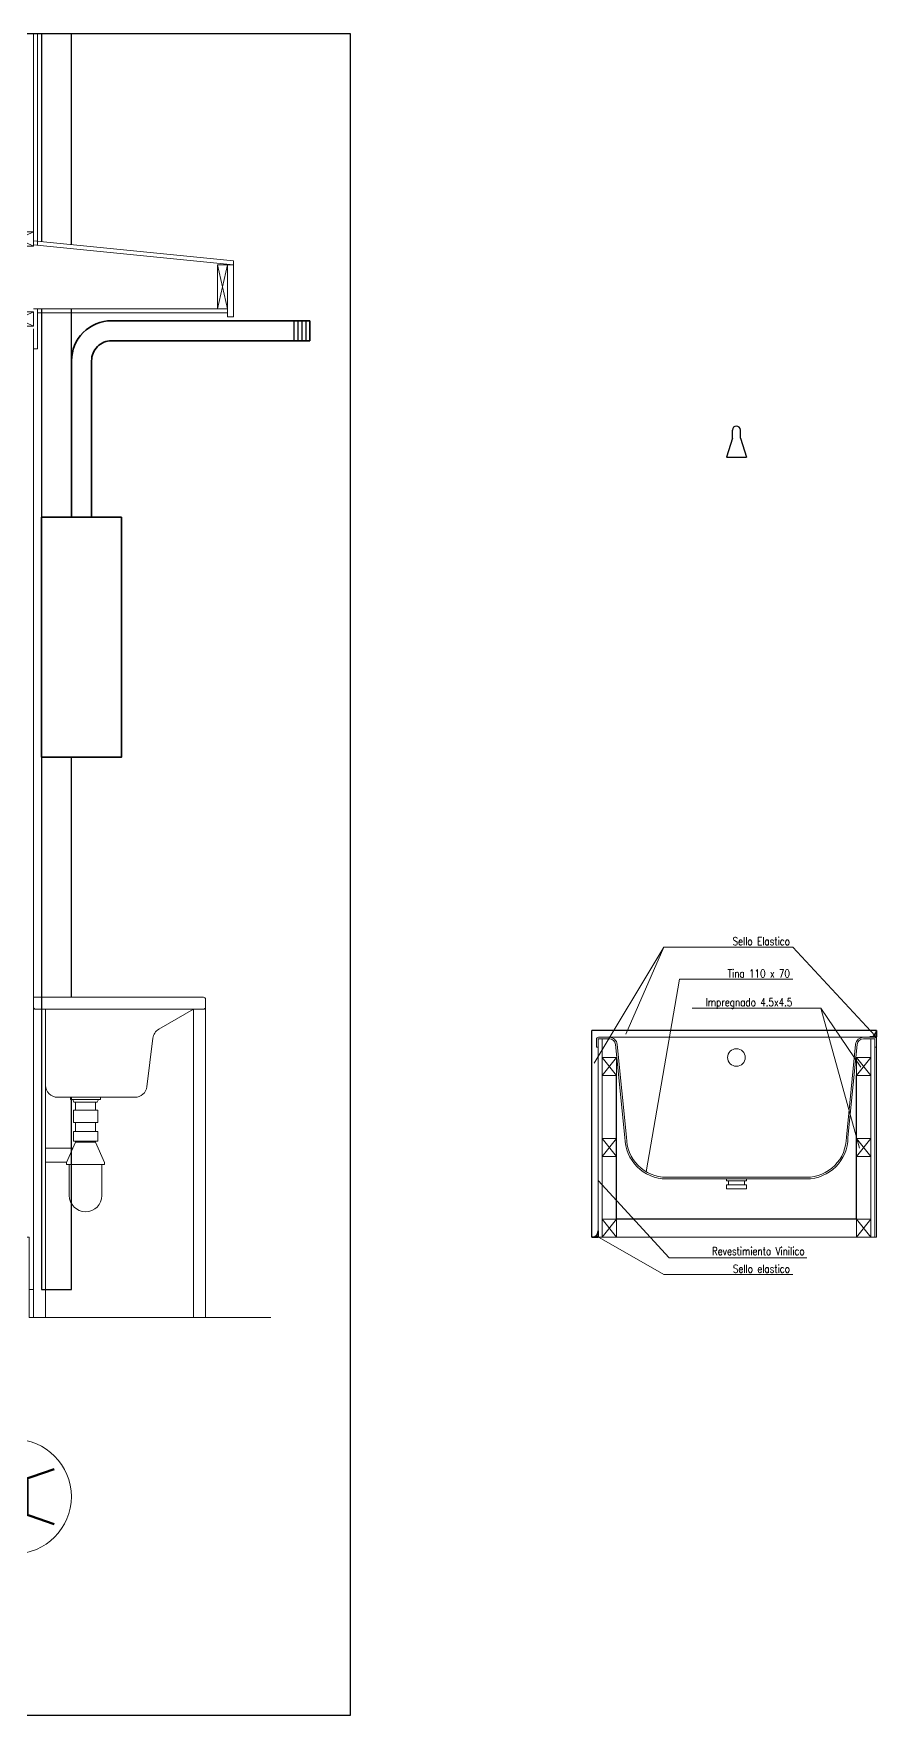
# Model space of a CAD drawing. Header units: metres. Extents: x -2 to 690, y -116 to 73.
# Drawn here: x 632.318 to 634.425, y 24.355 to 28.558 of the extents above; entities that cross this region are included whole.
import ezdxf
from ezdxf.enums import TextEntityAlignment as Align

# ---------------------------------------------------------------- set-up
doc = ezdxf.new("R2010")
doc.units = ezdxf.units.M
doc.header["$LTSCALE"] = 5
doc.header["$MEASUREMENT"] = 0
doc.layers.get('0').update_dxf_attribs({"color": 30})
for name, color, linetype, lineweight in [('A-ANNO-SYMB', 3, 'Continuous', 18), ('A-ANNO-TEXT', 3, 'Continuous', 18), ('A-DETL-MBND', 3, 'Continuous', 18), ('A-ELEV-MBE1', 7, 'Continuous', 35), ('A-ELEV-MBE2', 4, 'Continuous', 25), ('A-FURN', 8, 'Continuous', 18), ('A-WALL-STUD', 3, 'Continuous', 18)]:
    doc.layers.add(name, color=color, linetype=linetype, lineweight=lineweight)
doc.styles.add('E-ROMANS', font='romans.shx', dxfattribs={"width": 0.8})

msp = doc.modelspace()

# ---------------------------------------------------------------- linework, layer by layer
at = {"ltscale": 0.1}
for p, q in [((634.0654, 27.5469), (634.0506, 27.4996)), ((634.0654, 27.5469), (634.0654, 27.5668)), ((634.0854, 27.5469), (634.0854, 27.5668)), ((634.0854, 27.5469), (634.1003, 27.4996)), ((634.0506, 27.4996), (634.1003, 27.4996))]:
    msp.add_line(p, q, dxfattribs=at)
msp.add_lwpolyline([(629.0194, 24.3549), (629.0194, 28.5577), (633.1095, 28.5577), (633.1095, 24.3549)], close=True)
msp.add_arc((634.0754, 27.5668), 0.01, 0, 180, dxfattribs=at)
at = {"layer": 'A-ANNO-SYMB'}
for points in [[(629.0194, 25.5496), (632.3066, 25.5496), (632.3066, 25.5496), (632.3066, 25.3496), (632.9112, 25.3496)], [(633.7134, 25.5496), (634.4254, 25.5496)]]:
    msp.add_lwpolyline(points, dxfattribs=at)
msp.add_circle((632.2691, 24.9016), 0.143, dxfattribs=at)
at = {"layer": 'A-ANNO-TEXT'}
for p, q in [((633.8937, 26.2751), (633.7193, 25.9849)), ((633.8937, 26.2751), (633.799, 26.0572)), ((634.2162, 26.2751), (633.8937, 26.2751)), ((634.2162, 26.2751), (634.4224, 26.053)), ((633.9333, 26.1945), (633.8498, 25.7133)), ((634.2162, 26.1945), (633.9333, 26.1945)), ((634.2868, 26.1221), (633.9643, 26.1221)), ((634.2868, 26.1221), (634.3863, 25.9751)), ((634.2868, 26.1221), (634.3832, 25.7726)), ((633.907, 25.4982), (633.7294, 25.6916)), ((633.8937, 25.4567), (633.7266, 25.5523)), ((634.2514, 25.4982), (633.907, 25.4982)), ((634.2162, 25.4567), (633.8937, 25.4567))]:
    msp.add_line(p, q, dxfattribs=at)
at = {"layer": 'A-DETL-MBND'}
for p, q in [((632.3276, 28.0286), (632.3276, 28.5577)), ((632.8176, 27.9896), (632.3176, 28.0396)), ((632.8176, 27.9796), (632.3176, 28.0296)), ((632.8176, 27.9796), (632.8176, 27.9896)), ((632.3176, 27.8696), (632.7776, 27.8696)), ((632.3276, 27.7696), (632.3276, 27.8696)), ((632.3276, 27.8596), (632.8026, 27.8596)), ((632.3176, 27.7696), (632.3276, 27.7696))]:
    msp.add_line(p, q, dxfattribs=at)
for points in [[(632.3176, 28.0296), (632.3176, 28.5577)], [(632.3066, 25.4196), (632.3176, 25.4196), (632.3176, 27.8196)], [(634.4254, 26.0666), (634.4254, 25.5496)]]:
    msp.add_lwpolyline(points, dxfattribs=at)
at = {"layer": 'A-ELEV-MBE1'}
msp.add_line((633.0085, 27.8401), (633.0085, 27.7901), dxfattribs=at)
for points in [[(632.4126, 27.3496), (632.4126, 27.7401, -0.414214), (632.5126, 27.8401), (633.0085, 27.8401)], [(632.4626, 27.3496), (632.4626, 27.7401, -0.414214), (632.5126, 27.7901), (633.0085, 27.7901)]]:
    msp.add_lwpolyline(points, format="xyb", dxfattribs=at)
msp.add_lwpolyline([(632.5376, 27.3496), (632.3376, 27.3496), (632.3376, 26.7496), (632.5376, 26.7496), (632.5376, 27.3496)], dxfattribs=at)
at = {"layer": 'A-ELEV-MBE2'}
for p, q in [((632.9685, 27.8401), (632.9685, 27.7901)), ((632.9785, 27.8401), (632.9785, 27.7901)), ((632.9885, 27.8401), (632.9885, 27.7901)), ((632.9985, 27.8401), (632.9985, 27.7901)), ((633.7134, 25.5496), (633.7134, 26.0666)), ((634.4254, 26.0666), (633.7134, 26.0666)), ((633.7754, 25.5946), (633.7754, 25.9541)), ((634.3754, 25.5946), (634.3754, 25.9541)), ((634.3754, 25.5946), (633.7754, 25.5946))]:
    msp.add_line(p, q, dxfattribs=at)
for points in [[(632.3376, 28.5577), (632.3376, 28.0376)], [(632.4126, 28.0301), (632.4126, 28.5577)], [(632.3376, 27.8696), (632.3376, 25.4196), (632.4126, 25.4196), (632.4126, 25.8996)], [(632.4126, 27.3496), (632.4126, 27.8696)], [(632.4126, 26.1496), (632.4126, 26.7496)]]:
    msp.add_lwpolyline(points, dxfattribs=at)
for points in [[(634.4094, 26.0506, 0.414214), (634.4254, 26.0666)], [(633.7134, 25.5496, 0.414214), (633.7294, 25.5656)]]:
    msp.add_lwpolyline(points, format="xyb", dxfattribs=at)
for points in [[(634.4254, 26.0506), (634.4254, 26.0666)], [(634.4094, 26.0506), (634.4254, 26.0506)], [(633.7294, 25.5496), (633.7294, 25.5656)], [(633.7134, 25.5496), (633.7294, 25.5496)]]:
    msp.add_lwpolyline(points, close=True, dxfattribs=at)
at = {"layer": 'A-FURN'}
for p, q in [((632.3176, 26.1496), (632.7426, 26.1496)), ((632.3176, 26.1246), (632.3176, 26.1496)), ((632.7476, 26.1446), (632.7476, 26.1246)), ((632.3176, 26.1246), (632.3176, 25.3496)), ((632.7426, 26.1196), (632.3226, 26.1196)), ((632.3476, 26.1196), (632.3476, 25.9296)), ((632.3476, 25.3496), (632.3476, 26.1196)), ((632.6308, 26.0696), (632.7176, 26.1196)), ((632.7176, 26.1196), (632.7176, 25.3496)), ((632.7476, 25.3496), (632.7476, 26.1246)), ((632.6009, 25.9259), (632.616, 26.0473)), ((633.7573, 26.0496), (634.3935, 26.0496)), ((633.7754, 25.9541), (633.7394, 25.9991)), ((633.7754, 25.9991), (633.7394, 25.9541)), ((634.3754, 25.9541), (634.4114, 25.9991)), ((634.3754, 25.9991), (634.4114, 25.9541)), ((632.3776, 25.8996), (632.5711, 25.8996)), ((632.4226, 25.8673), (632.4226, 25.887)), ((632.4726, 25.8673), (632.4726, 25.887)), ((632.4226, 25.8138), (632.4226, 25.8369)), ((632.4726, 25.8138), (632.4726, 25.8369)), ((632.416, 25.7725), (632.3476, 25.7725)), ((632.4226, 25.7877), (632.4226, 25.7896)), ((632.4726, 25.7877), (632.4226, 25.7877)), ((632.4726, 25.7877), (632.4726, 25.7896)), ((633.7754, 25.7519), (633.7394, 25.7969)), ((633.7754, 25.7969), (633.7394, 25.7519)), ((634.3754, 25.7519), (634.4114, 25.7969)), ((634.3754, 25.7969), (634.4114, 25.7519)), ((632.4009, 25.7377), (632.3476, 25.7377)), ((632.4067, 25.7315), (632.4067, 25.6543)), ((632.4886, 25.7315), (632.4886, 25.6543)), ((634.0554, 25.6906), (634.0554, 25.6806)), ((634.0954, 25.6906), (634.0954, 25.6806)), ((633.7754, 25.5496), (633.7394, 25.5946)), ((633.7754, 25.5946), (633.7394, 25.5496)), ((634.3754, 25.5496), (634.4114, 25.5946)), ((634.3754, 25.5946), (634.4114, 25.5496)), ((632.3176, 25.3496), (632.3476, 25.3496)), ((632.7176, 25.3496), (632.7476, 25.3496))]:
    msp.add_line(p, q, dxfattribs=at)
for points in [[(633.7254, 26.0246), (633.7254, 26.0446, -0.414214), (633.7304, 26.0496), (633.7573, 26.0496, -0.385314), (633.7772, 26.0316), (633.8004, 25.7996, 0.414214), (633.9004, 25.6996), (634.2504, 25.6996, 0.414214), (634.3504, 25.7996), (634.3736, 26.0316, -0.385314), (634.3935, 26.0496), (634.4204, 26.0496, -0.414214), (634.4254, 26.0446), (634.4254, 26.0246)], [(633.7294, 26.0246), (633.7294, 26.0446, -0.414214), (633.7304, 26.0456), (633.7573, 26.0456, -0.385314), (633.7733, 26.0312), (633.7964, 25.7994, 0.413646), (633.9004, 25.6956), (634.2504, 25.6956, 0.413646), (634.3544, 25.7994), (634.3776, 26.0312, -0.385314), (634.3935, 26.0456), (634.4204, 26.0456, -0.414214), (634.4214, 26.0446), (634.4214, 26.0246)]]:
    msp.add_lwpolyline(points, format="xyb", dxfattribs=at)
for points in [[(633.7294, 26.0246), (633.7254, 26.0246)], [(633.7294, 26.0246), (633.7294, 25.5496)], [(633.7394, 26.0456), (633.7394, 25.5496)], [(634.4114, 26.0456), (634.4114, 25.5496)], [(634.4254, 26.0246), (634.4214, 26.0246)], [(634.4214, 26.0246), (634.4214, 25.5496)], [(632.4156, 25.8939), (632.4186, 25.887), (632.4476, 25.887)], [(632.4796, 25.8939), (632.4767, 25.887), (632.4476, 25.887)], [(632.4226, 25.7877), (632.4002, 25.7362), (632.4002, 25.7315), (632.4002, 25.7315)], [(632.4726, 25.7877), (632.495, 25.7362), (632.495, 25.7315), (632.495, 25.7315)], [(632.4002, 25.7315), (632.495, 25.7315)]]:
    msp.add_lwpolyline(points, dxfattribs=at)
for points in [[(633.7754, 25.9541), (633.7754, 25.9991), (633.7394, 25.9991), (633.7394, 25.9541)], [(634.3754, 25.9541), (634.3754, 25.9991), (634.4114, 25.9991), (634.4114, 25.9541)], [(632.485, 25.8996), (632.4102, 25.8996), (632.4102, 25.8939), (632.485, 25.8939)], [(632.4782, 25.8673), (632.4171, 25.8673), (632.4171, 25.8369), (632.4782, 25.8369)], [(632.4782, 25.8138), (632.4171, 25.8138), (632.4171, 25.7896), (632.4782, 25.7896)], [(633.7754, 25.7519), (633.7754, 25.7969), (633.7394, 25.7969), (633.7394, 25.7519)], [(634.3754, 25.7519), (634.3754, 25.7969), (634.4114, 25.7969), (634.4114, 25.7519)], [(634.0504, 25.6906), (634.1004, 25.6906), (634.1004, 25.6956), (634.0504, 25.6956)], [(634.0504, 25.6706), (634.1004, 25.6706), (634.1004, 25.6806), (634.0504, 25.6806)], [(633.7754, 25.5496), (633.7754, 25.5946), (633.7394, 25.5946), (633.7394, 25.5496)], [(634.3754, 25.5496), (634.3754, 25.5946), (634.4114, 25.5946), (634.4114, 25.5496)]]:
    msp.add_lwpolyline(points, close=True, dxfattribs=at)
msp.add_circle((634.0754, 25.999), 0.022, dxfattribs=at)
for centre, radius, start, end in [((632.7426, 26.1446), 0.005, 0, 90), ((632.3226, 26.1246), 0.005, 180, 270), ((632.7426, 26.1246), 0.005, 270, 0), ((632.6458, 26.0436), 0.03, 119.9588, 172.8877), ((632.3776, 25.9296), 0.03, 180, 270), ((632.5711, 25.9296), 0.03, 270, 352.8877), ((632.4476, 25.6543), 0.0409, 180, 360)]:
    msp.add_arc(centre, radius, start, end, dxfattribs=at)
at = {"layer": 'A-WALL-STUD'}
for p, q in [((632.3176, 28.0266), (632.2426, 28.0626)), ((632.2426, 28.0266), (632.3176, 28.0626)), ((632.8026, 27.9796), (632.7776, 27.8696)), ((632.7776, 27.9796), (632.8026, 27.8696)), ((632.3176, 27.8266), (632.2426, 27.8626)), ((632.2426, 27.8266), (632.3176, 27.8626))]:
    msp.add_line(p, q, dxfattribs=at)
for points in [[(632.3176, 28.0266), (632.2426, 28.0266), (632.2426, 28.0626), (632.3176, 28.0626)], [(632.8026, 27.9796), (632.8026, 27.8696), (632.7776, 27.8696), (632.7776, 27.9796)], [(632.8026, 27.9796), (632.8026, 27.8696), (632.8026, 27.8496), (632.8176, 27.8496), (632.8176, 27.9796)], [(632.3176, 27.8266), (632.2426, 27.8266), (632.2426, 27.8626), (632.3176, 27.8626)]]:
    msp.add_lwpolyline(points, close=True, dxfattribs=at)

# ---------------------------------------------------------------- texts
at = {"layer": 'A-ANNO-TEXT', "char_height": 0.02, "attachment_point": 9, "style": 'E-ROMANS'}
for s, insert in [('Sello Elastico', (634.2092, 26.2796)), ('Tina 110 x 70', (634.2092, 26.1989)), ('Impregnado 4.5x4.5', (634.2152, 26.1205)), ('Revestimiento Vinilico', (634.2459, 25.5053)), ('Sello elastico', (634.2092, 25.4611))]:
    msp.add_mtext(s, dxfattribs=dict(at, insert=insert))
at = {"layer": 'A-ANNO-TEXT', "style": 'E-ROMANS'}
msp.add_attdef('A', text='0.00', height=0.2, rotation=90, dxfattribs=at).set_placement((632.2691, 24.9016), align=Align.MIDDLE_CENTER)

doc.saveas('drawing.dxf')
